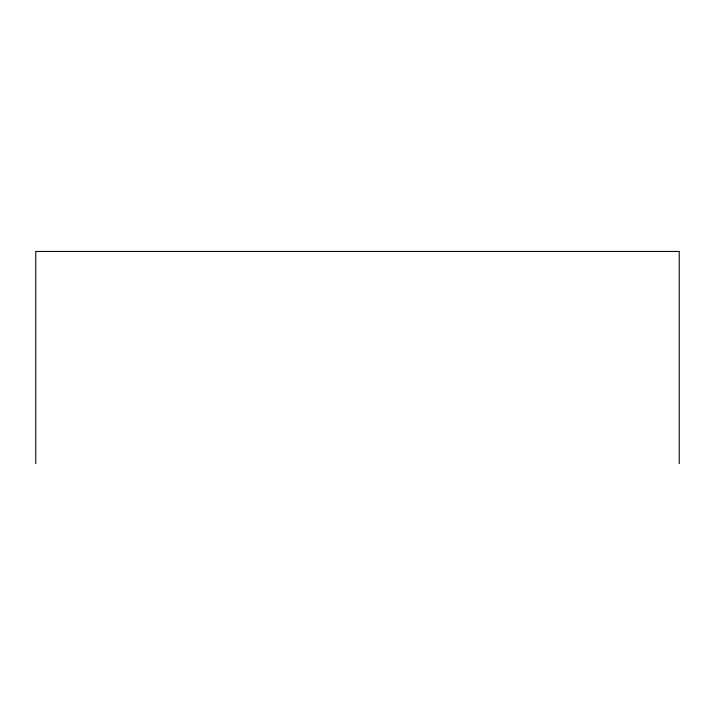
<?xml version="1.0" encoding="UTF-8"?>
<svg xmlns="http://www.w3.org/2000/svg" width="715" height="715" viewBox="0 0 715 715"><rect width="100%" height="100%" fill="white"/><g stroke="black" fill="none" stroke-linecap="round" stroke-linejoin="round"><path stroke-width="1.07" d="M679.25 463.543L679.25 251.457L35.75 251.457L35.75 463.543"/></g></svg>
